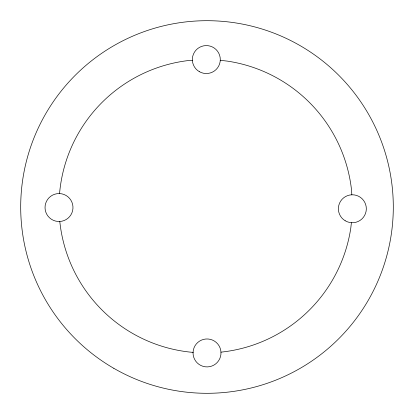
<?xml version="1.0" encoding="UTF-8"?>
<svg xmlns="http://www.w3.org/2000/svg" width="414" height="414" viewBox="0 0 414 414"><rect width="100%" height="100%" fill="white"/><g stroke="black" fill="none" stroke-linecap="round" stroke-linejoin="round"><path stroke-width="0.62" d="M59.58 193.576L59.678 192.194A146.711 146.711 0 0 1 189.079 60.465L192.37 60.289M351.403 222.701L350.818 227.886A146.711 146.711 0 0 1 222.349 351.993L220.972 352.2M193.064 352.361L191.677 352.267A146.711 146.711 0 0 1 59.947 222.861L59.74 221.49M220.274 60.289L227.374 61.122A146.711 146.711 0 0 1 351.481 189.591L351.838 194.797M193.069 352.2L193.048 352.935A13.972 13.972 0 0 0 213.795 365.153A13.972 13.972 0 0 0 214.426 341.084A13.972 13.972 0 0 0 193.069 352.2M59.74 193.581L59.011 193.561A13.972 13.972 0 0 0 46.787 214.307A13.972 13.972 0 0 0 70.856 214.938A13.972 13.972 0 0 0 59.74 193.581M113.85 368.341A186.3 186.3 0 0 0 393.3 207A186.3 186.3 0 0 0 113.85 45.659A186.3 186.3 0 0 0 113.85 368.341M199.336 71.658A13.972 13.972 0 0 0 220.295 59.554A13.972 13.972 0 0 0 199.336 47.455A13.972 13.972 0 0 0 199.336 71.658M345.178 220.75A13.972 13.972 0 0 0 366.323 208.982A13.972 13.972 0 0 0 345.555 196.552A13.972 13.972 0 0 0 345.178 220.75"/></g></svg>
